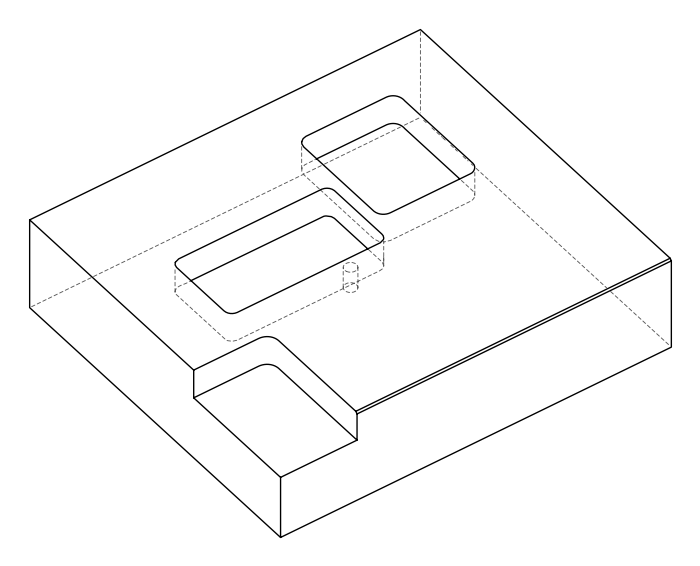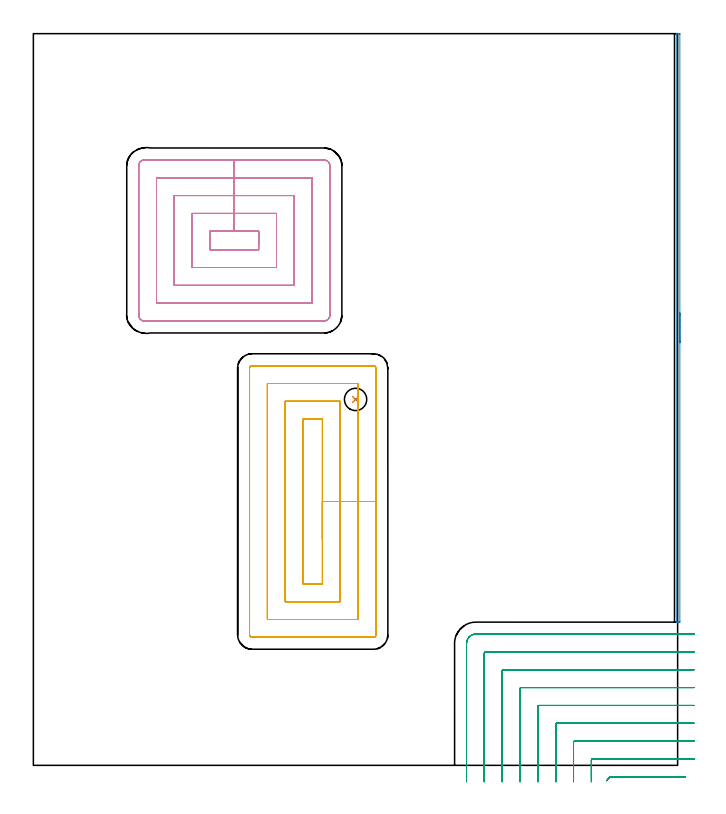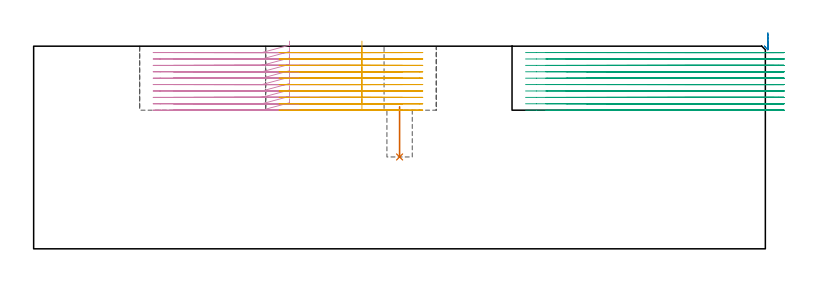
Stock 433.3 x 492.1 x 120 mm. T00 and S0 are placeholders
(PLAN: 5 operations, 2 tool changes, 97.3 min)
(1 INDEXABLE_INSERT_DRILL_BLIND_HOLE_FROM_SOLID | STEP1POCKET | UGT0302_001 | 0.13 min | 11558 mm3)
(2 AREA_MILL | FG_CHAMFER_SURFACE | UGT0205_001 | 3.32 min | 875 mm3)
(3 MILL_CORNER_NOTCH_RECTANGULAR | CORNER_NOTCH_RECTANGULAR | NXT0201_012 | Follow Part, ap 4, ae 75% | 30.6 min | 545800 mm3)
(4 MILL_RECTANGULAR_POCKET | POCKET_RECTANGULAR_STRAIGHT | NXT0201_012 | Follow Part, ap 4, ae 75% | 30.17 min | 677515 mm3)
(5 MILL_RECTANGULAR_POCKET_1 | POCKET_RECTANGULAR_STRAIGHT_1 | NXT0201_012 | Follow Part, ap 4, ae 75% | 33.09 min | 750938 mm3)
(TOOL UGT0302_001 | Indexable Insert Drill 15mm | D15 PA180 FL50 Z2)
(TOOL UGT0205_001 | Chamfer Mill 20 x 3 x 45 deg. | D20 FL50 Z2)
(TOOL NXT0201_012 | ENDMILL 16mm [2P460-1600-NA 1630] | D16 FL38 Z6)
(OP 1 INDEXABLE_INSERT_DRILL_BLIND_HOLE_FROM_SOLID)
G17 G21 G94 G90
T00 M6
G54
G17 G0 G90 X216.7 Y246.1 S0 M3
G43 Z130. H0
G94 G81 G98 Z54.4 F250. R84.1
G80
M5
M2
(OP 2 AREA_MILL)
G17 G21 G94 G90
T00 M6
G54
G17 G0 G90 X434.8 Y304.2 S1061 M3
G43 Z130. H0
Z127.9
G94 G1 Y304.162 Z127.028 F250.
Y304.048 Z126.164
Y303.859 Z125.312
Y303.597 Z124.48
Y303.263 Z123.674
Y302.86 Z122.9
Y302.392 Z122.164
Y301.86 Z121.472
Y301.271 Z120.829
Y300.628 Z120.24
Y299.936 Z119.709
Y299.2 Z119.24
Y298.426 Z118.837
Y297.62 Z118.503
Y296.788 Z118.241
Y295.936 Z118.052
Y295.072 Z117.938
Y294.2 Z117.9
Y96.607
X434.797 Y96.463 Z117.903
X434.791 Y96.302 Z117.905
X434.521 Y96.3 Z118.175
X434.196 Z118.499
X433.14 Z119.559
X432.755 Y96.307 Z119.937
X432.703 Y96.31 Z119.988
X432.7 Y96.463 Z120.
Y491.937
X432.703 Y492.09 Z119.988
X432.755 Y492.093 Z119.936
X433.141 Y492.1 Z119.559
X433.545 Z119.154
X434.196 Z118.499
X434.521 Z118.175
X434.791 Y492.098 Z117.905
X434.796 Y491.937 Z117.904
X434.8 Y491.635 Z117.9
Y294.2
Y293.328 Z117.938
Y292.464 Z118.052
Y291.612 Z118.241
Y290.78 Z118.503
Y289.974 Z118.837
Y289.2 Z119.24
Y288.464 Z119.709
Y287.772 Z120.24
Y287.129 Z120.829
Y286.54 Z121.472
Y286.008 Z122.164
Y285.54 Z122.9
Y285.137 Z123.674
Y284.803 Z124.48
Y284.541 Z125.312
Y284.352 Z126.164
Y284.238 Z127.028
Y284.2 Z127.9
G0 Z130.
M5
M2
(OP 3 MILL_CORNER_NOTCH_RECTANGULAR)
G17 G21 G94 G90
T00 M6
G54
G17 G0 G90 X438.47 Y-7.7 S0 M3
G43 Z130. H1
Z116.21
G94 G1 X435.47 F250.
X388.091 F500.
G3 X387.474 Y-8. R0.8
G1 X385.599 Y-10.342 F250.
G0 Z130.
X444.3 Y4.3
Z116.21
G1 X441.3
X376.093 F500.
G3 X375.3 Y3.507 R0.8
G1 Y-8.
Y-11. F250.
G0 Z130.
X444.3 Y16.3
Z116.21
G1 X441.3
X364.093 F500.
G3 X363.3 Y15.507 R0.8
G1 Y-8.
Y-11. F250.
G0 Z130.
X444.3 Y28.3
Z116.21
G1 X441.3
X352.094 F500.
G3 X351.3 Y27.506 R0.8
G1 Y-8.
Y-11. F250.
G0 Z130.
X444.3 Y40.3
Z116.21
G1 X441.3
X340.094 F500.
G3 X339.3 Y39.506 R0.8
G1 Y-8.
Y-11. F250.
G0 Z130.
X444.3 Y52.3
Z116.21
G1 X441.3
X328.095 F500.
G3 X327.3 Y51.505 R0.8
G1 Y-8.
Y-11. F250.
G0 Z130.
X444.3 Y64.3
Z116.21
G1 X441.3
X316.095 F500.
G3 X315.3 Y63.505 R0.8
G1 Y-8.
Y-11. F250.
G0 Z130.
X444.3 Y76.3
Z116.21
G1 X441.3
X304.095 F500.
G3 X303.3 Y75.505 R0.8
G1 Y-8.
Y-11. F250.
G0 Z130.
X444.3 Y88.3
Z116.21
G1 X441.3
X297.7 F500.
G3 X291.3 Y81.9 R6.4
G1 Y-8.
Y-11. F250.
G0 Z130.
X438.47 Y-7.7
Z112.42
G1 X435.47
X388.091 F500.
G3 X387.474 Y-8. R0.8
G1 X385.599 Y-10.342 F250.
G0 Z130.
X444.3 Y4.3
Z112.42
G1 X441.3
X376.093 F500.
G3 X375.3 Y3.507 R0.8
G1 Y-8.
Y-11. F250.
G0 Z130.
X444.3 Y16.3
Z112.42
G1 X441.3
X364.093 F500.
G3 X363.3 Y15.507 R0.8
G1 Y-8.
Y-11. F250.
G0 Z130.
X444.3 Y28.3
Z112.42
G1 X441.3
X352.094 F500.
G3 X351.3 Y27.506 R0.8
G1 Y-8.
Y-11. F250.
G0 Z130.
X444.3 Y40.3
Z112.42
G1 X441.3
X340.094 F500.
G3 X339.3 Y39.506 R0.8
G1 Y-8.
Y-11. F250.
G0 Z130.
X444.3 Y52.3
Z112.42
G1 X441.3
X328.095 F500.
G3 X327.3 Y51.505 R0.8
G1 Y-8.
Y-11. F250.
G0 Z130.
X444.3 Y64.3
Z112.42
G1 X441.3
X316.095 F500.
G3 X315.3 Y63.505 R0.8
G1 Y-8.
Y-11. F250.
G0 Z130.
X444.3 Y76.3
Z112.42
G1 X441.3
X304.095 F500.
G3 X303.3 Y75.505 R0.8
G1 Y-8.
Y-11. F250.
G0 Z130.
X444.3 Y88.3
Z112.42
G1 X441.3
X297.7 F500.
G3 X291.3 Y81.9 R6.4
G1 Y-8.
Y-11. F250.
G0 Z130.
X438.47 Y-7.7
Z108.63
G1 X435.47
X388.091 F500.
G3 X387.474 Y-8. R0.8
G1 X385.599 Y-10.342 F250.
G0 Z130.
X444.3 Y4.3
Z108.63
G1 X441.3
X376.093 F500.
G3 X375.3 Y3.507 R0.8
G1 Y-8.
Y-11. F250.
G0 Z130.
X444.3 Y16.3
Z108.63
G1 X441.3
X364.093 F500.
G3 X363.3 Y15.507 R0.8
G1 Y-8.
Y-11. F250.
G0 Z130.
X444.3 Y28.3
Z108.63
G1 X441.3
X352.094 F500.
G3 X351.3 Y27.506 R0.8
G1 Y-8.
Y-11. F250.
G0 Z130.
X444.3 Y40.3
Z108.63
G1 X441.3
X340.094 F500.
G3 X339.3 Y39.506 R0.8
G1 Y-8.
Y-11. F250.
G0 Z130.
X444.3 Y52.3
Z108.63
G1 X441.3
X328.095 F500.
G3 X327.3 Y51.505 R0.8
G1 Y-8.
Y-11. F250.
G0 Z130.
X444.3 Y64.3
Z108.63
G1 X441.3
X316.095 F500.
G3 X315.3 Y63.505 R0.8
G1 Y-8.
Y-11. F250.
G0 Z130.
X444.3 Y76.3
Z108.63
G1 X441.3
X304.095 F500.
G3 X303.3 Y75.505 R0.8
G1 Y-8.
Y-11. F250.
G0 Z130.
X444.3 Y88.3
Z108.63
G1 X441.3
X297.7 F500.
G3 X291.3 Y81.9 R6.4
G1 Y-8.
Y-11. F250.
G0 Z130.
X438.47 Y-7.7
Z104.84
G1 X435.47
X388.091 F500.
G3 X387.474 Y-8. R0.8
G1 X385.599 Y-10.342 F250.
G0 Z130.
X444.3 Y4.3
Z104.84
G1 X441.3
X376.093 F500.
G3 X375.3 Y3.507 R0.8
G1 Y-8.
Y-11. F250.
G0 Z130.
X444.3 Y16.3
Z104.84
G1 X441.3
X364.093 F500.
G3 X363.3 Y15.507 R0.8
G1 Y-8.
Y-11. F250.
G0 Z130.
X444.3 Y28.3
Z104.84
G1 X441.3
X352.094 F500.
G3 X351.3 Y27.506 R0.8
G1 Y-8.
Y-11. F250.
G0 Z130.
X444.3 Y40.3
Z104.84
G1 X441.3
X340.094 F500.
G3 X339.3 Y39.506 R0.8
G1 Y-8.
Y-11. F250.
G0 Z130.
X444.3 Y52.3
Z104.84
G1 X441.3
X328.095 F500.
G3 X327.3 Y51.505 R0.8
G1 Y-8.
Y-11. F250.
G0 Z130.
X444.3 Y64.3
Z104.84
G1 X441.3
X316.095 F500.
G3 X315.3 Y63.505 R0.8
G1 Y-8.
Y-11. F250.
G0 Z130.
X444.3 Y76.3
Z104.84
G1 X441.3
X304.095 F500.
G3 X303.3 Y75.505 R0.8
G1 Y-8.
Y-11. F250.
G0 Z130.
X444.3 Y88.3
Z104.84
G1 X441.3
X297.7 F500.
G3 X291.3 Y81.9 R6.4
G1 Y-8.
Y-11. F250.
G0 Z130.
X438.47 Y-7.7
Z101.05
G1 X435.47
X388.091 F500.
G3 X387.474 Y-8. R0.8
G1 X385.599 Y-10.342 F250.
G0 Z130.
X444.3 Y4.3
Z101.05
G1 X441.3
X376.093 F500.
G3 X375.3 Y3.507 R0.8
G1 Y-8.
Y-11. F250.
G0 Z130.
X444.3 Y16.3
Z101.05
G1 X441.3
X364.093 F500.
G3 X363.3 Y15.507 R0.8
G1 Y-8.
Y-11. F250.
G0 Z130.
X444.3 Y28.3
Z101.05
G1 X441.3
X352.094 F500.
G3 X351.3 Y27.506 R0.8
G1 Y-8.
Y-11. F250.
G0 Z130.
X444.3 Y40.3
Z101.05
G1 X441.3
X340.094 F500.
G3 X339.3 Y39.506 R0.8
G1 Y-8.
Y-11. F250.
G0 Z130.
X444.3 Y52.3
Z101.05
G1 X441.3
X328.095 F500.
G3 X327.3 Y51.505 R0.8
G1 Y-8.
Y-11. F250.
G0 Z130.
X444.3 Y64.3
Z101.05
G1 X441.3
X316.095 F500.
G3 X315.3 Y63.505 R0.8
G1 Y-8.
Y-11. F250.
G0 Z130.
X444.3 Y76.3
Z101.05
G1 X441.3
X304.095 F500.
G3 X303.3 Y75.505 R0.8
G1 Y-8.
Y-11. F250.
G0 Z130.
X444.3 Y88.3
Z101.05
G1 X441.3
X297.7 F500.
G3 X291.3 Y81.9 R6.4
G1 Y-8.
Y-11. F250.
G0 Z130.
X438.47 Y-7.7
Z97.26
G1 X435.47
X388.091 F500.
G3 X387.474 Y-8. R0.8
G1 X385.599 Y-10.342 F250.
G0 Z130.
X444.3 Y4.3
Z97.26
G1 X441.3
X376.093 F500.
G3 X375.3 Y3.507 R0.8
G1 Y-8.
Y-11. F250.
G0 Z130.
X444.3 Y16.3
Z97.26
G1 X441.3
X364.093 F500.
G3 X363.3 Y15.507 R0.8
G1 Y-8.
Y-11. F250.
G0 Z130.
X444.3 Y28.3
Z97.26
G1 X441.3
X352.094 F500.
G3 X351.3 Y27.506 R0.8
G1 Y-8.
Y-11. F250.
G0 Z130.
X444.3 Y40.3
Z97.26
G1 X441.3
X340.094 F500.
G3 X339.3 Y39.506 R0.8
G1 Y-8.
Y-11. F250.
G0 Z130.
X444.3 Y52.3
Z97.26
G1 X441.3
X328.095 F500.
G3 X327.3 Y51.505 R0.8
G1 Y-8.
Y-11. F250.
G0 Z130.
X444.3 Y64.3
Z97.26
G1 X441.3
X316.095 F500.
G3 X315.3 Y63.505 R0.8
G1 Y-8.
Y-11. F250.
G0 Z130.
X444.3 Y76.3
Z97.26
G1 X441.3
X304.095 F500.
G3 X303.3 Y75.505 R0.8
G1 Y-8.
Y-11. F250.
G0 Z130.
X444.3 Y88.3
Z97.26
G1 X441.3
X297.7 F500.
G3 X291.3 Y81.9 R6.4
G1 Y-8.
Y-11. F250.
G0 Z130.
X438.47 Y-7.7
Z93.47
G1 X435.47
X388.091 F500.
G3 X387.474 Y-8. R0.8
G1 X385.599 Y-10.342 F250.
G0 Z130.
X444.3 Y4.3
Z93.47
G1 X441.3
X376.093 F500.
G3 X375.3 Y3.507 R0.8
G1 Y-8.
Y-11. F250.
G0 Z130.
X444.3 Y16.3
Z93.47
G1 X441.3
X364.093 F500.
G3 X363.3 Y15.507 R0.8
G1 Y-8.
Y-11. F250.
G0 Z130.
X444.3 Y28.3
Z93.47
G1 X441.3
X352.094 F500.
G3 X351.3 Y27.506 R0.8
G1 Y-8.
Y-11. F250.
G0 Z130.
X444.3 Y40.3
Z93.47
G1 X441.3
X340.094 F500.
G3 X339.3 Y39.506 R0.8
G1 Y-8.
Y-11. F250.
G0 Z130.
X444.3 Y52.3
Z93.47
G1 X441.3
X328.095 F500.
G3 X327.3 Y51.505 R0.8
G1 Y-8.
Y-11. F250.
G0 Z130.
X444.3 Y64.3
Z93.47
G1 X441.3
X316.095 F500.
G3 X315.3 Y63.505 R0.8
G1 Y-8.
Y-11. F250.
G0 Z130.
X444.3 Y76.3
Z93.47
G1 X441.3
X304.095 F500.
G3 X303.3 Y75.505 R0.8
G1 Y-8.
Y-11. F250.
G0 Z130.
X444.3 Y88.3
Z93.47
G1 X441.3
X297.7 F500.
G3 X291.3 Y81.9 R6.4
G1 Y-8.
Y-11. F250.
G0 Z130.
X438.47 Y-7.7
Z89.68
G1 X435.47
X388.091 F500.
G3 X387.474 Y-8. R0.8
G1 X385.599 Y-10.342 F250.
G0 Z130.
X444.3 Y4.3
Z89.68
G1 X441.3
X376.093 F500.
G3 X375.3 Y3.507 R0.8
G1 Y-8.
Y-11. F250.
G0 Z130.
X444.3 Y16.3
Z89.68
G1 X441.3
X364.093 F500.
G3 X363.3 Y15.507 R0.8
G1 Y-8.
Y-11. F250.
G0 Z130.
X444.3 Y28.3
Z89.68
G1 X441.3
X352.094 F500.
G3 X351.3 Y27.506 R0.8
G1 Y-8.
Y-11. F250.
G0 Z130.
X444.3 Y40.3
Z89.68
G1 X441.3
X340.094 F500.
G3 X339.3 Y39.506 R0.8
G1 Y-8.
Y-11. F250.
G0 Z130.
X444.3 Y52.3
Z89.68
G1 X441.3
X328.095 F500.
G3 X327.3 Y51.505 R0.8
G1 Y-8.
Y-11. F250.
G0 Z130.
X444.3 Y64.3
Z89.68
G1 X441.3
X316.095 F500.
G3 X315.3 Y63.505 R0.8
G1 Y-8.
Y-11. F250.
G0 Z130.
X444.3 Y76.3
Z89.68
G1 X441.3
X304.095 F500.
G3 X303.3 Y75.505 R0.8
G1 Y-8.
Y-11. F250.
G0 Z130.
X444.3 Y88.3
Z89.68
G1 X441.3
X297.7 F500.
G3 X291.3 Y81.9 R6.4
G1 Y-8.
Y-11. F250.
G0 Z130.
X438.47 Y-7.7
Z85.89
G1 X435.47
X388.091 F500.
G3 X387.474 Y-8. R0.8
G1 X385.599 Y-10.342 F250.
G0 Z130.
X444.3 Y4.3
Z85.89
G1 X441.3
X376.093 F500.
G3 X375.3 Y3.507 R0.8
G1 Y-8.
Y-11. F250.
G0 Z130.
X444.3 Y16.3
Z85.89
G1 X441.3
X364.093 F500.
G3 X363.3 Y15.507 R0.8
G1 Y-8.
Y-11. F250.
G0 Z130.
X444.3 Y28.3
Z85.89
G1 X441.3
X352.094 F500.
G3 X351.3 Y27.506 R0.8
G1 Y-8.
Y-11. F250.
G0 Z130.
X444.3 Y40.3
Z85.89
G1 X441.3
X340.094 F500.
G3 X339.3 Y39.506 R0.8
G1 Y-8.
Y-11. F250.
G0 Z130.
X444.3 Y52.3
Z85.89
G1 X441.3
X328.095 F500.
G3 X327.3 Y51.505 R0.8
G1 Y-8.
Y-11. F250.
G0 Z130.
X444.3 Y64.3
Z85.89
G1 X441.3
X316.095 F500.
G3 X315.3 Y63.505 R0.8
G1 Y-8.
Y-11. F250.
G0 Z130.
X444.3 Y76.3
Z85.89
G1 X441.3
X304.095 F500.
G3 X303.3 Y75.505 R0.8
G1 Y-8.
Y-11. F250.
G0 Z130.
X444.3 Y88.3
Z85.89
G1 X441.3
X297.7 F500.
G3 X291.3 Y81.9 R6.4
G1 Y-8.
Y-11. F250.
G0 Z130.
X438.47 Y-7.7
Z82.1
G1 X435.47
X388.091 F500.
G3 X387.474 Y-8. R0.8
G1 X385.599 Y-10.342 F250.
G0 Z130.
X444.3 Y4.3
Z82.1
G1 X441.3
X376.093 F500.
G3 X375.3 Y3.507 R0.8
G1 Y-8.
Y-11. F250.
G0 Z130.
X444.3 Y16.3
Z82.1
G1 X441.3
X364.093 F500.
G3 X363.3 Y15.507 R0.8
G1 Y-8.
Y-11. F250.
G0 Z130.
X444.3 Y28.3
Z82.1
G1 X441.3
X352.094 F500.
G3 X351.3 Y27.506 R0.8
G1 Y-8.
Y-11. F250.
G0 Z130.
X444.3 Y40.3
Z82.1
G1 X441.3
X340.094 F500.
G3 X339.3 Y39.506 R0.8
G1 Y-8.
Y-11. F250.
G0 Z130.
X444.3 Y52.3
Z82.1
G1 X441.3
X328.095 F500.
G3 X327.3 Y51.505 R0.8
G1 Y-8.
Y-11. F250.
G0 Z130.
X444.3 Y64.3
Z82.1
G1 X441.3
X316.095 F500.
G3 X315.3 Y63.505 R0.8
G1 Y-8.
Y-11. F250.
G0 Z130.
X444.3 Y76.3
Z82.1
G1 X441.3
X304.095 F500.
G3 X303.3 Y75.505 R0.8
G1 Y-8.
Y-11. F250.
G0 Z130.
X444.3 Y88.3
Z82.1
G1 X441.3
X297.7 F500.
G3 X291.3 Y81.9 R6.4
G1 Y-8.
Y-11. F250.
G0 Z130.
M5
M2
(OP 4 MILL_RECTANGULAR_POCKET)
G17 G21 G94 G90
T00 M6
G54
G17 G0 G90 X151.5 Y350.209 S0 M3
G43 Z130. H1
Z123.
G94 G1 Y359.2 Z120.591 F250.
X135.15 Z116.21
X118.8 F500.
Y346.8
X151.5
Y359.2
X135.15
Y371.2
X106.8
Y334.8
X163.5
Y371.2
X135.15
Y383.2
X94.8
Y322.8
X175.5
Y383.2
X135.15
Y395.2
X82.8
Y310.8
X187.5
Y395.2
X135.15
Y407.2
X74.9
G3 X70.8 Y403.1 R4.1
G1 Y302.9
G3 X74.9 Y298.8 R4.1
G1 X195.4
G3 X199.5 Y302.9 R4.1
G1 Y403.1
G3 X195.4 Y407.2 R4.1
G1 X135.15
X134.15
G0 X151.5 Y350.209 Z119.21
G1 Y359.2 Z116.801 F250.
X135.15 Z112.42
X118.8 F500.
Y346.8
X151.5
Y359.2
X135.15
Y371.2
X106.8
Y334.8
X163.5
Y371.2
X135.15
Y383.2
X94.8
Y322.8
X175.5
Y383.2
X135.15
Y395.2
X82.8
Y310.8
X187.5
Y395.2
X135.15
Y407.2
X74.9
G3 X70.8 Y403.1 R4.1
G1 Y302.9
G3 X74.9 Y298.8 R4.1
G1 X195.4
G3 X199.5 Y302.9 R4.1
G1 Y403.1
G3 X195.4 Y407.2 R4.1
G1 X135.15
X134.15
G0 X151.5 Y350.209 Z115.42
G1 Y359.2 Z113.011 F250.
X135.15 Z108.63
X118.8 F500.
Y346.8
X151.5
Y359.2
X135.15
Y371.2
X106.8
Y334.8
X163.5
Y371.2
X135.15
Y383.2
X94.8
Y322.8
X175.5
Y383.2
X135.15
Y395.2
X82.8
Y310.8
X187.5
Y395.2
X135.15
Y407.2
X74.9
G3 X70.8 Y403.1 R4.1
G1 Y302.9
G3 X74.9 Y298.8 R4.1
G1 X195.4
G3 X199.5 Y302.9 R4.1
G1 Y403.1
G3 X195.4 Y407.2 R4.1
G1 X135.15
X134.15
G0 X151.5 Y350.209 Z111.63
G1 Y359.2 Z109.221 F250.
X135.15 Z104.84
X118.8 F500.
Y346.8
X151.5
Y359.2
X135.15
Y371.2
X106.8
Y334.8
X163.5
Y371.2
X135.15
Y383.2
X94.8
Y322.8
X175.5
Y383.2
X135.15
Y395.2
X82.8
Y310.8
X187.5
Y395.2
X135.15
Y407.2
X74.9
G3 X70.8 Y403.1 R4.1
G1 Y302.9
G3 X74.9 Y298.8 R4.1
G1 X195.4
G3 X199.5 Y302.9 R4.1
G1 Y403.1
G3 X195.4 Y407.2 R4.1
G1 X135.15
X134.15
G0 X151.5 Y350.209 Z107.84
G1 Y359.2 Z105.431 F250.
X135.15 Z101.05
X118.8 F500.
Y346.8
X151.5
Y359.2
X135.15
Y371.2
X106.8
Y334.8
X163.5
Y371.2
X135.15
Y383.2
X94.8
Y322.8
X175.5
Y383.2
X135.15
Y395.2
X82.8
Y310.8
X187.5
Y395.2
X135.15
Y407.2
X74.9
G3 X70.8 Y403.1 R4.1
G1 Y302.9
G3 X74.9 Y298.8 R4.1
G1 X195.4
G3 X199.5 Y302.9 R4.1
G1 Y403.1
G3 X195.4 Y407.2 R4.1
G1 X135.15
X134.15
G0 X151.5 Y350.209 Z104.05
G1 Y359.2 Z101.641 F250.
X135.15 Z97.26
X118.8 F500.
Y346.8
X151.5
Y359.2
X135.15
Y371.2
X106.8
Y334.8
X163.5
Y371.2
X135.15
Y383.2
X94.8
Y322.8
X175.5
Y383.2
X135.15
Y395.2
X82.8
Y310.8
X187.5
Y395.2
X135.15
Y407.2
X74.9
G3 X70.8 Y403.1 R4.1
G1 Y302.9
G3 X74.9 Y298.8 R4.1
G1 X195.4
G3 X199.5 Y302.9 R4.1
G1 Y403.1
G3 X195.4 Y407.2 R4.1
G1 X135.15
X134.15
G0 X151.5 Y350.209 Z100.26
G1 Y359.2 Z97.851 F250.
X135.15 Z93.47
X118.8 F500.
Y346.8
X151.5
Y359.2
X135.15
Y371.2
X106.8
Y334.8
X163.5
Y371.2
X135.15
Y383.2
X94.8
Y322.8
X175.5
Y383.2
X135.15
Y395.2
X82.8
Y310.8
X187.5
Y395.2
X135.15
Y407.2
X74.9
G3 X70.8 Y403.1 R4.1
G1 Y302.9
G3 X74.9 Y298.8 R4.1
G1 X195.4
G3 X199.5 Y302.9 R4.1
G1 Y403.1
G3 X195.4 Y407.2 R4.1
G1 X135.15
X134.15
G0 X151.5 Y350.209 Z96.47
G1 Y359.2 Z94.061 F250.
X135.15 Z89.68
X118.8 F500.
Y346.8
X151.5
Y359.2
X135.15
Y371.2
X106.8
Y334.8
X163.5
Y371.2
X135.15
Y383.2
X94.8
Y322.8
X175.5
Y383.2
X135.15
Y395.2
X82.8
Y310.8
X187.5
Y395.2
X135.15
Y407.2
X74.9
G3 X70.8 Y403.1 R4.1
G1 Y302.9
G3 X74.9 Y298.8 R4.1
G1 X195.4
G3 X199.5 Y302.9 R4.1
G1 Y403.1
G3 X195.4 Y407.2 R4.1
G1 X135.15
X134.15
G0 X151.5 Y350.209 Z92.68
G1 Y359.2 Z90.271 F250.
X135.15 Z85.89
X118.8 F500.
Y346.8
X151.5
Y359.2
X135.15
Y371.2
X106.8
Y334.8
X163.5
Y371.2
X135.15
Y383.2
X94.8
Y322.8
X175.5
Y383.2
X135.15
Y395.2
X82.8
Y310.8
X187.5
Y395.2
X135.15
Y407.2
X74.9
G3 X70.8 Y403.1 R4.1
G1 Y302.9
G3 X74.9 Y298.8 R4.1
G1 X195.4
G3 X199.5 Y302.9 R4.1
G1 Y403.1
G3 X195.4 Y407.2 R4.1
G1 X135.15
X134.15
G0 X151.5 Y350.209 Z88.89
G1 Y359.2 Z86.481 F250.
X135.15 Z82.1
X118.8 F500.
Y346.8
X151.5
Y359.2
X135.15
Y371.2
X106.8
Y334.8
X163.5
Y371.2
X135.15
Y383.2
X94.8
Y322.8
X175.5
Y383.2
X135.15
Y395.2
X82.8
Y310.8
X187.5
Y395.2
X135.15
Y407.2
X74.9
G3 X70.8 Y403.1 R4.1
G1 Y302.9
G3 X74.9 Y298.8 R4.1
G1 X195.4
G3 X199.5 Y302.9 R4.1
G1 Y403.1
G3 X195.4 Y407.2 R4.1
G1 X135.15
X134.15
G0 Z130.
M5
M2
(OP 5 MILL_RECTANGULAR_POCKET_1)
G17 G21 G94 G90
T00 M6
G54
G17 G0 G90 X194.4 Y152.109 S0 M3
G43 Z130. H1
Z123.
G94 G1 Y177.45 Z116.21 F250.
Y232.8 F500.
X181.4
Y122.1
X194.4
Y177.45
X206.4
Y244.8
X169.4
Y110.1
X206.4
Y177.45
X218.4
Y256.8
X157.4
Y98.1
X218.4
Y177.45
X230.4
Y267.1
G3 X228.7 Y268.8 R1.7
G1 X147.1
G3 X145.4 Y267.1 R1.7
G1 Y87.8
G3 X147.1 Y86.1 R1.7
G1 X228.7
G3 X230.4 Y87.8 R1.7
G1 Y177.45
Y178.45
G0 X194.4 Y152.109 Z119.21
G1 Y177.45 Z112.42 F250.
Y232.8 F500.
X181.4
Y122.1
X194.4
Y177.45
X206.4
Y244.8
X169.4
Y110.1
X206.4
Y177.45
X218.4
Y256.8
X157.4
Y98.1
X218.4
Y177.45
X230.4
Y267.1
G3 X228.7 Y268.8 R1.7
G1 X147.1
G3 X145.4 Y267.1 R1.7
G1 Y87.8
G3 X147.1 Y86.1 R1.7
G1 X228.7
G3 X230.4 Y87.8 R1.7
G1 Y177.45
Y178.45
G0 X194.4 Y152.109 Z115.42
G1 Y177.45 Z108.63 F250.
Y232.8 F500.
X181.4
Y122.1
X194.4
Y177.45
X206.4
Y244.8
X169.4
Y110.1
X206.4
Y177.45
X218.4
Y256.8
X157.4
Y98.1
X218.4
Y177.45
X230.4
Y267.1
G3 X228.7 Y268.8 R1.7
G1 X147.1
G3 X145.4 Y267.1 R1.7
G1 Y87.8
G3 X147.1 Y86.1 R1.7
G1 X228.7
G3 X230.4 Y87.8 R1.7
G1 Y177.45
Y178.45
G0 X194.4 Y152.109 Z111.63
G1 Y177.45 Z104.84 F250.
Y232.8 F500.
X181.4
Y122.1
X194.4
Y177.45
X206.4
Y244.8
X169.4
Y110.1
X206.4
Y177.45
X218.4
Y256.8
X157.4
Y98.1
X218.4
Y177.45
X230.4
Y267.1
G3 X228.7 Y268.8 R1.7
G1 X147.1
G3 X145.4 Y267.1 R1.7
G1 Y87.8
G3 X147.1 Y86.1 R1.7
G1 X228.7
G3 X230.4 Y87.8 R1.7
G1 Y177.45
Y178.45
G0 X194.4 Y152.109 Z107.84
G1 Y177.45 Z101.05 F250.
Y232.8 F500.
X181.4
Y122.1
X194.4
Y177.45
X206.4
Y244.8
X169.4
Y110.1
X206.4
Y177.45
X218.4
Y256.8
X157.4
Y98.1
X218.4
Y177.45
X230.4
Y267.1
G3 X228.7 Y268.8 R1.7
G1 X147.1
G3 X145.4 Y267.1 R1.7
G1 Y87.8
G3 X147.1 Y86.1 R1.7
G1 X228.7
G3 X230.4 Y87.8 R1.7
G1 Y177.45
Y178.45
G0 X194.4 Y152.109 Z104.05
G1 Y177.45 Z97.26 F250.
Y232.8 F500.
X181.4
Y122.1
X194.4
Y177.45
X206.4
Y244.8
X169.4
Y110.1
X206.4
Y177.45
X218.4
Y256.8
X157.4
Y98.1
X218.4
Y177.45
X230.4
Y267.1
G3 X228.7 Y268.8 R1.7
G1 X147.1
G3 X145.4 Y267.1 R1.7
G1 Y87.8
G3 X147.1 Y86.1 R1.7
G1 X228.7
G3 X230.4 Y87.8 R1.7
G1 Y177.45
Y178.45
G0 X194.4 Y152.109 Z100.26
G1 Y177.45 Z93.47 F250.
Y232.8 F500.
X181.4
Y122.1
X194.4
Y177.45
X206.4
Y244.8
X169.4
Y110.1
X206.4
Y177.45
X218.4
Y256.8
X157.4
Y98.1
X218.4
Y177.45
X230.4
Y267.1
G3 X228.7 Y268.8 R1.7
G1 X147.1
G3 X145.4 Y267.1 R1.7
G1 Y87.8
G3 X147.1 Y86.1 R1.7
G1 X228.7
G3 X230.4 Y87.8 R1.7
G1 Y177.45
Y178.45
G0 X194.4 Y152.109 Z96.47
G1 Y177.45 Z89.68 F250.
Y232.8 F500.
X181.4
Y122.1
X194.4
Y177.45
X206.4
Y244.8
X169.4
Y110.1
X206.4
Y177.45
X218.4
Y256.8
X157.4
Y98.1
X218.4
Y177.45
X230.4
Y267.1
G3 X228.7 Y268.8 R1.7
G1 X147.1
G3 X145.4 Y267.1 R1.7
G1 Y87.8
G3 X147.1 Y86.1 R1.7
G1 X228.7
G3 X230.4 Y87.8 R1.7
G1 Y177.45
Y178.45
G0 X194.4 Y152.109 Z92.68
G1 Y177.45 Z85.89 F250.
Y232.8 F500.
X181.4
Y122.1
X194.4
Y177.45
X206.4
Y244.8
X169.4
Y110.1
X206.4
Y177.45
X218.4
Y256.8
X157.4
Y98.1
X218.4
Y177.45
X230.4
Y267.1
G3 X228.7 Y268.8 R1.7
G1 X147.1
G3 X145.4 Y267.1 R1.7
G1 Y87.8
G3 X147.1 Y86.1 R1.7
G1 X228.7
G3 X230.4 Y87.8 R1.7
G1 Y177.45
Y178.45
G0 X194.4 Y152.109 Z88.89
G1 Y177.45 Z82.1 F250.
Y232.8 F500.
X181.4
Y122.1
X194.4
Y177.45
X206.4
Y244.8
X169.4
Y110.1
X206.4
Y177.45
X218.4
Y256.8
X157.4
Y98.1
X218.4
Y177.45
X230.4
Y267.1
G3 X228.7 Y268.8 R1.7
G1 X147.1
G3 X145.4 Y267.1 R1.7
G1 Y87.8
G3 X147.1 Y86.1 R1.7
G1 X228.7
G3 X230.4 Y87.8 R1.7
G1 Y177.45
Y178.45
G0 Z130.
M5
M2
